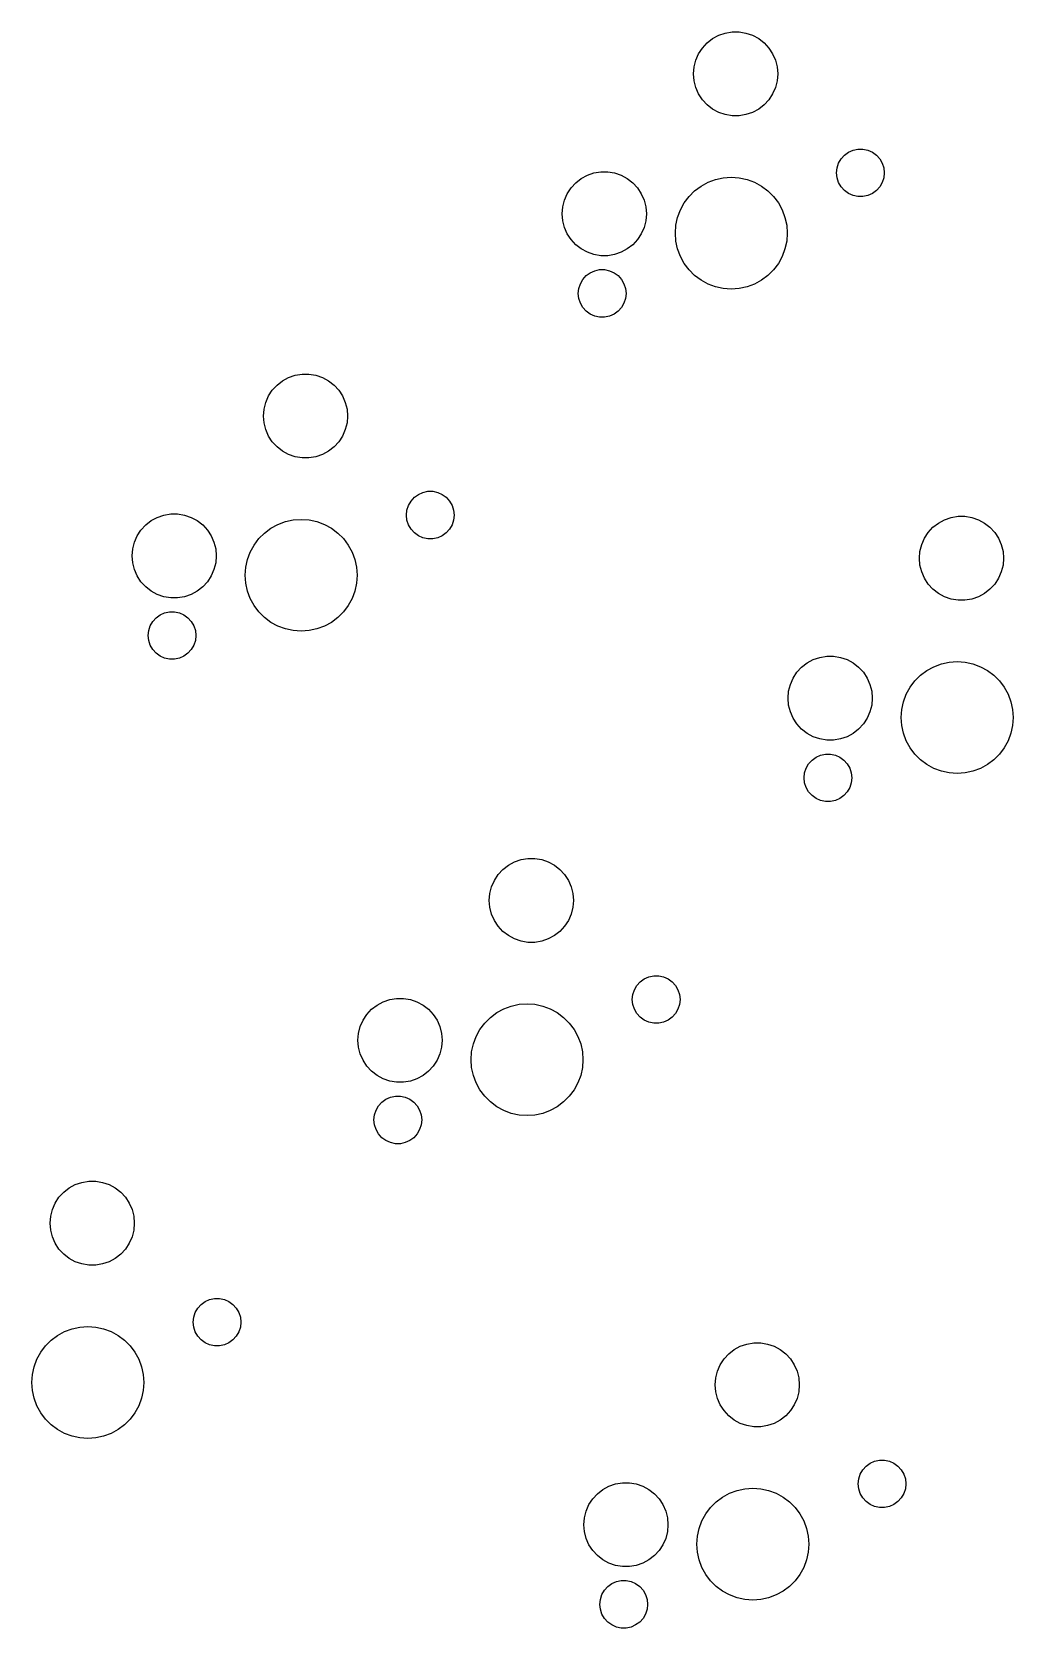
# Model space of a CAD drawing. Extents: x 22 to 262, y -159 to -46.
# Drawn here: x 173.4 to 208.3, y -109.8 to -52.9 of the extents above; entities that cross this region are included whole.
import ezdxf

# ---------------------------------------------------------------- set-up
doc = ezdxf.new("R2010")
doc.units = 0
doc.layers.add('BLACK', color=7, linetype='CONTINUOUS')

msp = doc.modelspace()

# ---------------------------------------------------------------- linework, layer by layer
at = {"layer": 'BLACK', "linetype": 'CONTINUOUS'}
for p, q in [((197.845, -52.9876), (198.079, -52.9072)), ((198.079, -52.9072), (198.323, -52.8664)), ((198.323, -52.8664), (198.571, -52.8664)), ((198.571, -52.8664), (198.815, -52.9072)), ((198.815, -52.9072), (199.05, -52.9876)), ((197.128, -53.6474), (197.263, -53.44)), ((197.263, -53.44), (197.431, -53.2577)), ((197.431, -53.2577), (197.627, -53.1055)), ((197.627, -53.1055), (197.845, -52.9876)), ((199.05, -52.9876), (199.268, -53.1055)), ((199.268, -53.1055), (199.463, -53.2577)), ((199.463, -53.2577), (199.631, -53.44)), ((199.631, -53.44), (199.766, -53.6474)), ((196.968, -54.1144), (197.028, -53.8742)), ((197.028, -53.8742), (197.128, -53.6474)), ((199.766, -53.6474), (199.866, -53.8742)), ((199.866, -53.8742), (199.927, -54.1144)), ((196.947, -54.3613), (196.968, -54.1144)), ((196.968, -54.6082), (196.947, -54.3613)), ((197.028, -54.8483), (196.968, -54.6082)), ((199.927, -54.6082), (199.866, -54.8483)), ((199.927, -54.1144), (199.947, -54.3613)), ((199.947, -54.3613), (199.927, -54.6082)), ((197.128, -55.0752), (197.028, -54.8483)), ((197.263, -55.2826), (197.128, -55.0752)), ((199.766, -55.0752), (199.631, -55.2826)), ((199.866, -54.8483), (199.766, -55.0752)), ((197.431, -55.4649), (197.263, -55.2826)), ((197.627, -55.617), (197.431, -55.4649)), ((197.845, -55.7349), (197.627, -55.617)), ((198.079, -55.8154), (197.845, -55.7349)), ((199.05, -55.7349), (198.815, -55.8154)), ((199.268, -55.617), (199.05, -55.7349)), ((199.463, -55.4649), (199.268, -55.617)), ((199.631, -55.2826), (199.463, -55.4649)), ((198.323, -55.8562), (198.079, -55.8154)), ((198.571, -55.8562), (198.323, -55.8562)), ((198.815, -55.8154), (198.571, -55.8562)), ((202.119, -57.5458), (202.208, -57.3917)), ((202.208, -57.3917), (202.327, -57.2595)), ((202.327, -57.2595), (202.471, -57.155)), ((202.471, -57.155), (202.633, -57.0826)), ((202.633, -57.0826), (202.807, -57.0456)), ((202.807, -57.0456), (202.985, -57.0456)), ((202.985, -57.0456), (203.159, -57.0826)), ((203.159, -57.0826), (203.321, -57.155)), ((203.321, -57.155), (203.465, -57.2595)), ((203.465, -57.2595), (203.584, -57.3917)), ((203.584, -57.3917), (203.673, -57.5458)), ((192.945, -58.0912), (193.163, -57.9733)), ((193.163, -57.9733), (193.397, -57.8928)), ((193.397, -57.8928), (193.642, -57.852)), ((193.642, -57.852), (193.889, -57.852)), ((193.889, -57.852), (194.134, -57.8928)), ((194.134, -57.8928), (194.368, -57.9733)), ((194.368, -57.9733), (194.586, -58.0912)), ((202.045, -57.8919), (202.064, -57.715)), ((202.064, -58.0688), (202.045, -57.8919)), ((202.064, -57.715), (202.119, -57.5458)), ((203.673, -57.5458), (203.728, -57.715)), ((203.728, -57.715), (203.747, -57.8919)), ((203.747, -57.8919), (203.728, -58.0688)), ((192.446, -58.633), (192.582, -58.4256)), ((192.582, -58.4256), (192.75, -58.2433)), ((192.75, -58.2433), (192.945, -58.0912)), ((194.586, -58.0912), (194.781, -58.2433)), ((194.781, -58.2433), (194.949, -58.4256)), ((194.949, -58.4256), (195.085, -58.633)), ((196.785, -58.733), (196.986, -58.5319)), ((196.986, -58.5319), (197.214, -58.3614)), ((197.214, -58.3614), (197.464, -58.2251)), ((197.464, -58.2251), (197.73, -58.1256)), ((197.73, -58.1256), (198.008, -58.0652)), ((198.008, -58.0652), (198.292, -58.0449)), ((198.292, -58.0449), (198.576, -58.0652)), ((198.576, -58.0652), (198.854, -58.1256)), ((198.854, -58.1256), (199.12, -58.2251)), ((199.12, -58.2251), (199.37, -58.3614)), ((199.37, -58.3614), (199.598, -58.5319)), ((199.598, -58.5319), (199.799, -58.733)), ((202.119, -58.238), (202.064, -58.0688)), ((202.208, -58.392), (202.119, -58.238)), ((202.327, -58.5242), (202.208, -58.392)), ((202.471, -58.6288), (202.327, -58.5242)), ((203.465, -58.5242), (203.321, -58.6288)), ((203.584, -58.392), (203.465, -58.5242)), ((203.673, -58.238), (203.584, -58.392)), ((203.728, -58.0688), (203.673, -58.238)), ((192.265, -59.3469), (192.286, -59.1)), ((192.286, -59.1), (192.347, -58.8599)), ((192.347, -58.8599), (192.446, -58.633)), ((195.085, -58.633), (195.184, -58.8599)), ((195.184, -58.8599), (195.245, -59.1)), ((195.245, -59.1), (195.265, -59.3469)), ((196.478, -59.2105), (196.615, -58.9608)), ((196.615, -58.9608), (196.785, -58.733)), ((199.799, -58.733), (199.969, -58.9608)), ((199.969, -58.9608), (200.106, -59.2105)), ((202.633, -58.7011), (202.471, -58.6288)), ((202.807, -58.7381), (202.633, -58.7011)), ((202.985, -58.7381), (202.807, -58.7381)), ((203.159, -58.7011), (202.985, -58.7381)), ((203.321, -58.6288), (203.159, -58.7011)), ((192.286, -59.5938), (192.265, -59.3469)), ((192.347, -59.834), (192.286, -59.5938)), ((195.245, -59.5938), (195.184, -59.834)), ((195.265, -59.3469), (195.245, -59.5938)), ((196.318, -59.755), (196.379, -59.477)), ((196.379, -59.477), (196.478, -59.2105)), ((200.106, -59.2105), (200.205, -59.477)), ((200.205, -59.477), (200.266, -59.755)), ((192.446, -60.0608), (192.347, -59.834)), ((192.582, -60.2682), (192.446, -60.0608)), ((192.75, -60.4505), (192.582, -60.2682)), ((194.949, -60.2682), (194.781, -60.4505)), ((195.085, -60.0608), (194.949, -60.2682)), ((195.184, -59.834), (195.085, -60.0608)), ((196.298, -60.0388), (196.318, -59.755)), ((196.318, -60.3225), (196.298, -60.0388)), ((200.266, -59.755), (200.286, -60.0388)), ((200.286, -60.0388), (200.266, -60.3225)), ((192.945, -60.6027), (192.75, -60.4505)), ((193.163, -60.7206), (192.945, -60.6027)), ((193.397, -60.801), (193.163, -60.7206)), ((193.642, -60.8418), (193.397, -60.801)), ((193.889, -60.8418), (193.642, -60.8418)), ((194.134, -60.801), (193.889, -60.8418)), ((194.368, -60.7206), (194.134, -60.801)), ((194.586, -60.6027), (194.368, -60.7206)), ((194.781, -60.4505), (194.586, -60.6027)), ((196.379, -60.6005), (196.318, -60.3225)), ((196.478, -60.8671), (196.379, -60.6005)), ((196.615, -61.1168), (196.478, -60.8671)), ((200.106, -60.8671), (199.969, -61.1168)), ((200.205, -60.6005), (200.106, -60.8671)), ((200.266, -60.3225), (200.205, -60.6005)), ((193.262, -61.4488), (193.425, -61.3764)), ((193.425, -61.3764), (193.599, -61.3394)), ((193.599, -61.3394), (193.777, -61.3394)), ((193.777, -61.3394), (193.951, -61.3764)), ((193.951, -61.3764), (194.113, -61.4488)), ((196.785, -61.3445), (196.615, -61.1168)), ((196.986, -61.5457), (196.785, -61.3445)), ((199.799, -61.3445), (199.598, -61.5457)), ((199.969, -61.1168), (199.799, -61.3445)), ((192.837, -62.1857), (192.856, -62.0088)), ((192.856, -62.0088), (192.911, -61.8396)), ((192.911, -61.8396), (193, -61.6855)), ((193, -61.6855), (193.119, -61.5533)), ((193.119, -61.5533), (193.262, -61.4488)), ((194.113, -61.4488), (194.257, -61.5533)), ((194.257, -61.5533), (194.376, -61.6855)), ((194.376, -61.6855), (194.465, -61.8396)), ((194.465, -61.8396), (194.52, -62.0088)), ((194.52, -62.0088), (194.539, -62.1857)), ((197.214, -61.7161), (196.986, -61.5457)), ((197.464, -61.8525), (197.214, -61.7161)), ((197.73, -61.9519), (197.464, -61.8525)), ((198.008, -62.0124), (197.73, -61.9519)), ((198.854, -61.9519), (198.576, -62.0124)), ((199.12, -61.8525), (198.854, -61.9519)), ((199.37, -61.7161), (199.12, -61.8525)), ((199.598, -61.5457), (199.37, -61.7161)), ((192.856, -62.3626), (192.837, -62.1857)), ((192.911, -62.5318), (192.856, -62.3626)), ((193, -62.6858), (192.911, -62.5318)), ((194.465, -62.5318), (194.376, -62.6858)), ((194.52, -62.3626), (194.465, -62.5318)), ((194.539, -62.1857), (194.52, -62.3626)), ((198.292, -62.0327), (198.008, -62.0124)), ((198.576, -62.0124), (198.292, -62.0327)), ((193.119, -62.818), (193, -62.6858)), ((193.262, -62.9226), (193.119, -62.818)), ((193.425, -62.9949), (193.262, -62.9226)), ((193.599, -63.0319), (193.425, -62.9949)), ((193.777, -63.0319), (193.599, -63.0319)), ((193.951, -62.9949), (193.777, -63.0319)), ((194.113, -62.9226), (193.951, -62.9949)), ((194.257, -62.818), (194.113, -62.9226)), ((194.376, -62.6858), (194.257, -62.818)), ((182.098, -65.4522), (182.294, -65.3)), ((182.294, -65.3), (182.512, -65.1821)), ((182.512, -65.1821), (182.746, -65.1017)), ((182.746, -65.1017), (182.99, -65.0609)), ((182.99, -65.0609), (183.238, -65.0609)), ((183.238, -65.0609), (183.482, -65.1017)), ((183.482, -65.1017), (183.717, -65.1821)), ((183.717, -65.1821), (183.935, -65.3)), ((183.935, -65.3), (184.13, -65.4522)), ((181.695, -66.0687), (181.795, -65.8419)), ((181.795, -65.8419), (181.93, -65.6345)), ((181.93, -65.6345), (182.098, -65.4522)), ((184.13, -65.4522), (184.298, -65.6345)), ((184.298, -65.6345), (184.433, -65.8419)), ((184.433, -65.8419), (184.533, -66.0687)), ((181.614, -66.5558), (181.635, -66.3089)), ((181.635, -66.8027), (181.614, -66.5558)), ((181.635, -66.3089), (181.695, -66.0687)), ((184.533, -66.0687), (184.594, -66.3089)), ((184.594, -66.3089), (184.614, -66.5558)), ((184.614, -66.5558), (184.594, -66.8027)), ((181.695, -67.0428), (181.635, -66.8027)), ((181.795, -67.2697), (181.695, -67.0428)), ((184.533, -67.0428), (184.433, -67.2697)), ((184.594, -66.8027), (184.533, -67.0428)), ((181.93, -67.4771), (181.795, -67.2697)), ((182.098, -67.6594), (181.93, -67.4771)), ((182.294, -67.8115), (182.098, -67.6594)), ((184.13, -67.6594), (183.935, -67.8115)), ((184.298, -67.4771), (184.13, -67.6594)), ((184.433, -67.2697), (184.298, -67.4771)), ((182.512, -67.9295), (182.294, -67.8115)), ((182.746, -68.0099), (182.512, -67.9295)), ((182.99, -68.0507), (182.746, -68.0099)), ((183.238, -68.0507), (182.99, -68.0507)), ((183.482, -68.0099), (183.238, -68.0507)), ((183.717, -67.9295), (183.482, -68.0099)), ((183.935, -67.8115), (183.717, -67.9295)), ((186.994, -69.454), (187.138, -69.3495)), ((187.138, -69.3495), (187.3, -69.2771)), ((187.3, -69.2771), (187.474, -69.2401)), ((187.474, -69.2401), (187.652, -69.2401)), ((187.652, -69.2401), (187.826, -69.2771)), ((187.826, -69.2771), (187.989, -69.3495)), ((187.989, -69.3495), (188.132, -69.454)), ((186.712, -70.0864), (186.731, -69.9095)), ((186.731, -69.9095), (186.786, -69.7403)), ((186.786, -69.7403), (186.875, -69.5862)), ((186.875, -69.5862), (186.994, -69.454)), ((188.132, -69.454), (188.251, -69.5862)), ((188.251, -69.5862), (188.34, -69.7403)), ((188.34, -69.7403), (188.395, -69.9095)), ((188.395, -69.9095), (188.414, -70.0864)), ((177.249, -70.6201), (177.417, -70.4379)), ((177.417, -70.4379), (177.612, -70.2857)), ((177.612, -70.2857), (177.83, -70.1678)), ((177.83, -70.1678), (178.064, -70.0873)), ((178.064, -70.0873), (178.309, -70.0466)), ((178.309, -70.0466), (178.556, -70.0466)), ((178.556, -70.0466), (178.801, -70.0873)), ((178.801, -70.0873), (179.035, -70.1678)), ((179.035, -70.1678), (179.253, -70.2857)), ((179.253, -70.2857), (179.448, -70.4379)), ((179.448, -70.4379), (179.616, -70.6201)), ((181.881, -70.5559), (182.131, -70.4196)), ((182.131, -70.4196), (182.397, -70.3202)), ((182.397, -70.3202), (182.675, -70.2597)), ((182.675, -70.2597), (182.959, -70.2394)), ((182.959, -70.2394), (183.243, -70.2597)), ((183.243, -70.2597), (183.521, -70.3202)), ((183.521, -70.3202), (183.787, -70.4196)), ((183.787, -70.4196), (184.037, -70.5559)), ((186.731, -70.2633), (186.712, -70.0864)), ((186.786, -70.4325), (186.731, -70.2633)), ((186.875, -70.5865), (186.786, -70.4325)), ((188.34, -70.4325), (188.251, -70.5865)), ((188.395, -70.2633), (188.34, -70.4325)), ((188.414, -70.0864), (188.395, -70.2633)), ((205.314, -70.7051), (205.482, -70.5229)), ((205.482, -70.5229), (205.678, -70.3707)), ((205.678, -70.3707), (205.895, -70.2528)), ((205.895, -70.2528), (206.13, -70.1723)), ((206.13, -70.1723), (206.374, -70.1316)), ((206.374, -70.1316), (206.622, -70.1316)), ((206.622, -70.1316), (206.866, -70.1723)), ((206.866, -70.1723), (207.101, -70.2528)), ((207.101, -70.2528), (207.318, -70.3707)), ((207.318, -70.3707), (207.514, -70.5229)), ((207.514, -70.5229), (207.682, -70.7051)), ((176.953, -71.2946), (177.014, -71.0544)), ((177.014, -71.0544), (177.113, -70.8275)), ((177.113, -70.8275), (177.249, -70.6201)), ((179.616, -70.6201), (179.752, -70.8275)), ((179.752, -70.8275), (179.851, -71.0544)), ((179.851, -71.0544), (179.912, -71.2946)), ((181.282, -71.1553), (181.452, -70.9276)), ((181.452, -70.9276), (181.653, -70.7264)), ((181.653, -70.7264), (181.881, -70.5559)), ((184.037, -70.5559), (184.265, -70.7264)), ((184.265, -70.7264), (184.466, -70.9276)), ((184.466, -70.9276), (184.636, -71.1553)), ((186.994, -70.7187), (186.875, -70.5865)), ((187.138, -70.8233), (186.994, -70.7187)), ((187.3, -70.8956), (187.138, -70.8233)), ((187.474, -70.9326), (187.3, -70.8956)), ((187.652, -70.9326), (187.474, -70.9326)), ((187.826, -70.8956), (187.652, -70.9326)), ((187.989, -70.8233), (187.826, -70.8956)), ((188.132, -70.7187), (187.989, -70.8233)), ((188.251, -70.5865), (188.132, -70.7187)), ((205.079, -71.1394), (205.179, -70.9125)), ((205.179, -70.9125), (205.314, -70.7051)), ((207.682, -70.7051), (207.817, -70.9125)), ((207.817, -70.9125), (207.917, -71.1394)), ((176.933, -71.5414), (176.953, -71.2946)), ((176.953, -71.7883), (176.933, -71.5414)), ((179.912, -71.2946), (179.933, -71.5414)), ((179.933, -71.5414), (179.912, -71.7883)), ((180.985, -71.9495), (181.046, -71.6715)), ((181.046, -71.6715), (181.145, -71.405)), ((181.145, -71.405), (181.282, -71.1553)), ((184.636, -71.1553), (184.773, -71.405)), ((184.773, -71.405), (184.872, -71.6715)), ((184.872, -71.6715), (184.933, -71.9495)), ((204.998, -71.6264), (205.018, -71.3795)), ((205.018, -71.8733), (204.998, -71.6264)), ((205.018, -71.3795), (205.079, -71.1394)), ((207.917, -71.1394), (207.978, -71.3795)), ((207.978, -71.3795), (207.998, -71.6264)), ((207.998, -71.6264), (207.978, -71.8733)), ((177.014, -72.0285), (176.953, -71.7883)), ((177.113, -72.2554), (177.014, -72.0285)), ((179.851, -72.0285), (179.752, -72.2554)), ((179.912, -71.7883), (179.851, -72.0285)), ((180.965, -72.2333), (180.985, -71.9495)), ((180.985, -72.5171), (180.965, -72.2333)), ((184.933, -71.9495), (184.953, -72.2333)), ((184.953, -72.2333), (184.933, -72.5171)), ((205.079, -72.1135), (205.018, -71.8733)), ((205.179, -72.3404), (205.079, -72.1135)), ((207.917, -72.1135), (207.817, -72.3404)), ((207.978, -71.8733), (207.917, -72.1135)), ((177.249, -72.4628), (177.113, -72.2554)), ((177.417, -72.645), (177.249, -72.4628)), ((177.612, -72.7972), (177.417, -72.645)), ((177.83, -72.9151), (177.612, -72.7972)), ((179.253, -72.7972), (179.035, -72.9151)), ((179.448, -72.645), (179.253, -72.7972)), ((179.616, -72.4628), (179.448, -72.645)), ((179.752, -72.2554), (179.616, -72.4628)), ((181.046, -72.795), (180.985, -72.5171)), ((181.145, -73.0616), (181.046, -72.795)), ((184.872, -72.795), (184.773, -73.0616)), ((184.933, -72.5171), (184.872, -72.795)), ((205.314, -72.5478), (205.179, -72.3404)), ((205.482, -72.73), (205.314, -72.5478)), ((205.678, -72.8822), (205.482, -72.73)), ((207.514, -72.73), (207.318, -72.8822)), ((207.682, -72.5478), (207.514, -72.73)), ((207.817, -72.3404), (207.682, -72.5478)), ((178.064, -72.9955), (177.83, -72.9151)), ((178.309, -73.0363), (178.064, -72.9955)), ((178.556, -73.0363), (178.309, -73.0363)), ((178.801, -72.9955), (178.556, -73.0363)), ((179.035, -72.9151), (178.801, -72.9955)), ((181.282, -73.3113), (181.145, -73.0616)), ((181.452, -73.539), (181.282, -73.3113)), ((184.636, -73.3113), (184.466, -73.539)), ((184.773, -73.0616), (184.636, -73.3113)), ((205.895, -73.0001), (205.678, -72.8822)), ((206.13, -73.0805), (205.895, -73.0001)), ((206.374, -73.1213), (206.13, -73.0805)), ((206.622, -73.1213), (206.374, -73.1213)), ((206.866, -73.0805), (206.622, -73.1213)), ((207.101, -73.0001), (206.866, -73.0805)), ((207.318, -72.8822), (207.101, -73.0001)), ((177.578, -74.0341), (177.667, -73.88)), ((177.667, -73.88), (177.786, -73.7478)), ((177.786, -73.7478), (177.93, -73.6433)), ((177.93, -73.6433), (178.092, -73.5709)), ((178.092, -73.5709), (178.266, -73.534)), ((178.266, -73.534), (178.444, -73.534)), ((178.444, -73.534), (178.618, -73.5709)), ((178.618, -73.5709), (178.78, -73.6433)), ((178.78, -73.6433), (178.924, -73.7478)), ((178.924, -73.7478), (179.043, -73.88)), ((179.043, -73.88), (179.132, -74.0341)), ((181.653, -73.7402), (181.452, -73.539)), ((181.881, -73.9107), (181.653, -73.7402)), ((182.131, -74.047), (181.881, -73.9107)), ((184.037, -73.9107), (183.787, -74.047)), ((184.265, -73.7402), (184.037, -73.9107)), ((184.466, -73.539), (184.265, -73.7402)), ((177.504, -74.3802), (177.523, -74.2033)), ((177.523, -74.5571), (177.504, -74.3802)), ((177.523, -74.2033), (177.578, -74.0341)), ((179.132, -74.0341), (179.187, -74.2033)), ((179.187, -74.2033), (179.206, -74.3802)), ((179.206, -74.3802), (179.187, -74.5571)), ((182.397, -74.1464), (182.131, -74.047)), ((182.675, -74.2069), (182.397, -74.1464)), ((182.959, -74.2272), (182.675, -74.2069)), ((183.243, -74.2069), (182.959, -74.2272)), ((183.521, -74.1464), (183.243, -74.2069)), ((183.787, -74.047), (183.521, -74.1464)), ((177.578, -74.7263), (177.523, -74.5571)), ((177.667, -74.8803), (177.578, -74.7263)), ((177.786, -75.0125), (177.667, -74.8803)), ((177.93, -75.1171), (177.786, -75.0125)), ((178.924, -75.0125), (178.78, -75.1171)), ((179.043, -74.8803), (178.924, -75.0125)), ((179.132, -74.7263), (179.043, -74.8803)), ((179.187, -74.5571), (179.132, -74.7263)), ((178.092, -75.1894), (177.93, -75.1171)), ((178.266, -75.2264), (178.092, -75.1894)), ((178.444, -75.2264), (178.266, -75.2264)), ((178.618, -75.1894), (178.444, -75.2264)), ((178.78, -75.1171), (178.618, -75.1894)), ((200.633, -75.6908), (200.8, -75.5085)), ((200.8, -75.5085), (200.996, -75.3563)), ((200.996, -75.3563), (201.214, -75.2384)), ((201.214, -75.2384), (201.448, -75.158)), ((201.448, -75.158), (201.692, -75.1172)), ((201.692, -75.1172), (201.94, -75.1172)), ((201.94, -75.1172), (202.185, -75.158)), ((202.185, -75.158), (202.419, -75.2384)), ((202.419, -75.2384), (202.637, -75.3563)), ((202.637, -75.3563), (202.832, -75.5085)), ((202.832, -75.5085), (203, -75.6908)), ((205.037, -75.797), (205.265, -75.6266)), ((205.265, -75.6266), (205.515, -75.4902)), ((205.515, -75.4902), (205.781, -75.3908)), ((205.781, -75.3908), (206.059, -75.3303)), ((206.059, -75.3303), (206.343, -75.31)), ((206.343, -75.31), (206.627, -75.3303)), ((206.627, -75.3303), (206.905, -75.3908)), ((206.905, -75.3908), (207.171, -75.4902)), ((207.171, -75.4902), (207.421, -75.6266)), ((207.421, -75.6266), (207.649, -75.797)), ((200.337, -76.3652), (200.398, -76.125)), ((200.398, -76.125), (200.497, -75.8982)), ((200.497, -75.8982), (200.633, -75.6908)), ((203, -75.6908), (203.136, -75.8982)), ((203.136, -75.8982), (203.235, -76.125)), ((203.235, -76.125), (203.296, -76.3652)), ((204.529, -76.4756), (204.665, -76.226)), ((204.665, -76.226), (204.836, -75.9982)), ((204.836, -75.9982), (205.037, -75.797)), ((207.649, -75.797), (207.85, -75.9982)), ((207.85, -75.9982), (208.02, -76.226)), ((208.02, -76.226), (208.157, -76.4756)), ((200.316, -76.6121), (200.337, -76.3652)), ((200.337, -76.859), (200.316, -76.6121)), ((203.296, -76.3652), (203.316, -76.6121)), ((203.316, -76.6121), (203.296, -76.859)), ((204.369, -77.0202), (204.43, -76.7422)), ((204.43, -76.7422), (204.529, -76.4756)), ((208.157, -76.4756), (208.256, -76.7422)), ((208.256, -76.7422), (208.316, -77.0202)), ((200.398, -77.0991), (200.337, -76.859)), ((200.497, -77.326), (200.398, -77.0991)), ((200.633, -77.5334), (200.497, -77.326)), ((203.136, -77.326), (203, -77.5334)), ((203.235, -77.0991), (203.136, -77.326)), ((203.296, -76.859), (203.235, -77.0991)), ((204.349, -77.3039), (204.369, -77.0202)), ((204.369, -77.5877), (204.349, -77.3039)), ((208.316, -77.0202), (208.337, -77.3039)), ((208.337, -77.3039), (208.316, -77.5877)), ((200.8, -77.7157), (200.633, -77.5334)), ((200.996, -77.8678), (200.8, -77.7157)), ((201.214, -77.9857), (200.996, -77.8678)), ((202.637, -77.8678), (202.419, -77.9857)), ((202.832, -77.7157), (202.637, -77.8678)), ((203, -77.5334), (202.832, -77.7157)), ((204.43, -77.8657), (204.369, -77.5877)), ((204.529, -78.1322), (204.43, -77.8657)), ((208.256, -77.8657), (208.157, -78.1322)), ((208.316, -77.5877), (208.256, -77.8657)), ((201.448, -78.0662), (201.214, -77.9857)), ((201.692, -78.107), (201.448, -78.0662)), ((201.94, -78.107), (201.692, -78.107)), ((202.185, -78.0662), (201.94, -78.107)), ((202.419, -77.9857), (202.185, -78.0662)), ((204.665, -78.3819), (204.529, -78.1322)), ((204.836, -78.6097), (204.665, -78.3819)), ((208.02, -78.3819), (207.85, -78.6097)), ((208.157, -78.1322), (208.02, -78.3819)), ((200.961, -79.1047), (201.05, -78.9507)), ((201.05, -78.9507), (201.169, -78.8185)), ((201.169, -78.8185), (201.313, -78.7139)), ((201.313, -78.7139), (201.476, -78.6416)), ((201.476, -78.6416), (201.65, -78.6046)), ((201.65, -78.6046), (201.828, -78.6046)), ((201.828, -78.6046), (202.002, -78.6416)), ((202.002, -78.6416), (202.164, -78.7139)), ((202.164, -78.7139), (202.308, -78.8185)), ((202.308, -78.8185), (202.427, -78.9507)), ((202.427, -78.9507), (202.516, -79.1047)), ((205.037, -78.8108), (204.836, -78.6097)), ((205.265, -78.9813), (205.037, -78.8108)), ((205.515, -79.1177), (205.265, -78.9813)), ((207.421, -78.9813), (207.171, -79.1177)), ((207.649, -78.8108), (207.421, -78.9813)), ((207.85, -78.6097), (207.649, -78.8108)), ((200.888, -79.4508), (200.906, -79.2739)), ((200.906, -79.6277), (200.888, -79.4508)), ((200.906, -79.2739), (200.961, -79.1047)), ((200.961, -79.7969), (200.906, -79.6277)), ((202.516, -79.1047), (202.571, -79.2739)), ((202.571, -79.6277), (202.516, -79.7969)), ((202.571, -79.2739), (202.59, -79.4508)), ((202.59, -79.4508), (202.571, -79.6277)), ((205.781, -79.2171), (205.515, -79.1177)), ((206.059, -79.2775), (205.781, -79.2171)), ((206.343, -79.2978), (206.059, -79.2775)), ((206.627, -79.2775), (206.343, -79.2978)), ((206.905, -79.2171), (206.627, -79.2775)), ((207.171, -79.1177), (206.905, -79.2171)), ((201.05, -79.951), (200.961, -79.7969)), ((201.169, -80.0832), (201.05, -79.951)), ((201.313, -80.1877), (201.169, -80.0832)), ((201.476, -80.2601), (201.313, -80.1877)), ((202.164, -80.1877), (202.002, -80.2601)), ((202.308, -80.0832), (202.164, -80.1877)), ((202.427, -79.951), (202.308, -80.0832)), ((202.516, -79.7969), (202.427, -79.951)), ((201.65, -80.2971), (201.476, -80.2601)), ((201.828, -80.2971), (201.65, -80.2971)), ((202.002, -80.2601), (201.828, -80.2971)), ((190.345, -82.5652), (190.562, -82.4473)), ((190.562, -82.4473), (190.797, -82.3669)), ((190.797, -82.3669), (191.041, -82.3261)), ((191.041, -82.3261), (191.289, -82.3261)), ((191.289, -82.3261), (191.533, -82.3669)), ((191.533, -82.3669), (191.768, -82.4473)), ((191.768, -82.4473), (191.985, -82.5652)), ((189.846, -83.107), (189.981, -82.8996)), ((189.981, -82.8996), (190.149, -82.7174)), ((190.149, -82.7174), (190.345, -82.5652)), ((191.985, -82.5652), (192.181, -82.7174)), ((192.181, -82.7174), (192.349, -82.8996)), ((192.349, -82.8996), (192.484, -83.107)), ((189.665, -83.821), (189.685, -83.5741)), ((189.685, -83.5741), (189.746, -83.3339)), ((189.746, -83.3339), (189.846, -83.107)), ((192.484, -83.107), (192.584, -83.3339)), ((192.584, -83.3339), (192.645, -83.5741)), ((192.645, -83.5741), (192.665, -83.821)), ((189.685, -84.0679), (189.665, -83.821)), ((189.746, -84.308), (189.685, -84.0679)), ((192.645, -84.0679), (192.584, -84.308)), ((192.665, -83.821), (192.645, -84.0679)), ((189.846, -84.5349), (189.746, -84.308)), ((189.981, -84.7423), (189.846, -84.5349)), ((190.149, -84.9245), (189.981, -84.7423)), ((192.349, -84.7423), (192.181, -84.9245)), ((192.484, -84.5349), (192.349, -84.7423)), ((192.584, -84.308), (192.484, -84.5349)), ((190.345, -85.0767), (190.149, -84.9245)), ((190.562, -85.1946), (190.345, -85.0767)), ((190.797, -85.2751), (190.562, -85.1946)), ((191.041, -85.3158), (190.797, -85.2751)), ((191.289, -85.3158), (191.041, -85.3158)), ((191.533, -85.2751), (191.289, -85.3158)), ((191.768, -85.1946), (191.533, -85.2751)), ((191.985, -85.0767), (191.768, -85.1946)), ((192.181, -84.9245), (191.985, -85.0767)), ((194.782, -87.1746), (194.837, -87.0055)), ((194.837, -87.0055), (194.926, -86.8514)), ((194.926, -86.8514), (195.045, -86.7192)), ((195.045, -86.7192), (195.188, -86.6147)), ((195.188, -86.6147), (195.351, -86.5423)), ((195.351, -86.5423), (195.525, -86.5053)), ((195.525, -86.5053), (195.703, -86.5053)), ((195.703, -86.5053), (195.877, -86.5423)), ((195.877, -86.5423), (196.039, -86.6147)), ((196.039, -86.6147), (196.183, -86.7192)), ((196.183, -86.7192), (196.302, -86.8514)), ((196.302, -86.8514), (196.391, -87.0055)), ((196.391, -87.0055), (196.446, -87.1746)), ((185.467, -87.703), (185.663, -87.5509)), ((185.663, -87.5509), (185.881, -87.4329)), ((185.881, -87.4329), (186.115, -87.3525)), ((186.115, -87.3525), (186.36, -87.3117)), ((186.36, -87.3117), (186.607, -87.3117)), ((186.607, -87.3117), (186.852, -87.3525)), ((186.852, -87.3525), (187.086, -87.4329)), ((187.086, -87.4329), (187.304, -87.5509)), ((187.304, -87.5509), (187.499, -87.703)), ((190.182, -87.6847), (190.448, -87.5853)), ((190.448, -87.5853), (190.726, -87.5248)), ((190.726, -87.5248), (191.01, -87.5046)), ((191.01, -87.5046), (191.294, -87.5248)), ((191.294, -87.5248), (191.572, -87.5853)), ((191.572, -87.5853), (191.838, -87.6847)), ((194.763, -87.3516), (194.782, -87.1746)), ((194.782, -87.5285), (194.763, -87.3516)), ((194.837, -87.6976), (194.782, -87.5285)), ((196.446, -87.5285), (196.391, -87.6976)), ((196.446, -87.1746), (196.465, -87.3516)), ((196.465, -87.3516), (196.446, -87.5285)), ((185.065, -88.3196), (185.164, -88.0927)), ((185.164, -88.0927), (185.3, -87.8853)), ((185.3, -87.8853), (185.467, -87.703)), ((187.499, -87.703), (187.667, -87.8853)), ((187.667, -87.8853), (187.803, -88.0927)), ((187.803, -88.0927), (187.902, -88.3196)), ((189.503, -88.1927), (189.704, -87.9916)), ((189.704, -87.9916), (189.932, -87.8211)), ((189.932, -87.8211), (190.182, -87.6847)), ((191.838, -87.6847), (192.088, -87.8211)), ((192.088, -87.8211), (192.316, -87.9916)), ((192.316, -87.9916), (192.517, -88.1927)), ((194.926, -87.8517), (194.837, -87.6976)), ((195.045, -87.9839), (194.926, -87.8517)), ((195.188, -88.0885), (195.045, -87.9839)), ((195.351, -88.1608), (195.188, -88.0885)), ((195.525, -88.1978), (195.351, -88.1608)), ((195.877, -88.1608), (195.703, -88.1978)), ((196.039, -88.0885), (195.877, -88.1608)), ((196.183, -87.9839), (196.039, -88.0885)), ((196.302, -87.8517), (196.183, -87.9839)), ((196.391, -87.6976), (196.302, -87.8517)), ((184.983, -88.8066), (185.004, -88.5597)), ((185.004, -88.5597), (185.065, -88.3196)), ((187.902, -88.3196), (187.963, -88.5597)), ((187.963, -88.5597), (187.983, -88.8066)), ((189.097, -88.9367), (189.196, -88.6702)), ((189.196, -88.6702), (189.333, -88.4205)), ((189.333, -88.4205), (189.503, -88.1927)), ((192.517, -88.1927), (192.687, -88.4205)), ((192.687, -88.4205), (192.824, -88.6702)), ((192.824, -88.6702), (192.923, -88.9367)), ((195.703, -88.1978), (195.525, -88.1978)), ((185.004, -89.0535), (184.983, -88.8066)), ((185.065, -89.2937), (185.004, -89.0535)), ((185.164, -89.5205), (185.065, -89.2937)), ((187.902, -89.2937), (187.803, -89.5205)), ((187.963, -89.0535), (187.902, -89.2937)), ((187.983, -88.8066), (187.963, -89.0535)), ((189.016, -89.4985), (189.036, -89.2147)), ((189.036, -89.2147), (189.097, -88.9367)), ((192.923, -88.9367), (192.984, -89.2147)), ((192.984, -89.2147), (193.004, -89.4985)), ((185.3, -89.7279), (185.164, -89.5205)), ((185.467, -89.9102), (185.3, -89.7279)), ((187.667, -89.7279), (187.499, -89.9102)), ((187.803, -89.5205), (187.667, -89.7279)), ((189.036, -89.7822), (189.016, -89.4985)), ((189.097, -90.0602), (189.036, -89.7822)), ((192.984, -89.7822), (192.923, -90.0602)), ((193.004, -89.4985), (192.984, -89.7822)), ((185.663, -90.0624), (185.467, -89.9102)), ((185.881, -90.1803), (185.663, -90.0624)), ((186.115, -90.2607), (185.881, -90.1803)), ((186.36, -90.3015), (186.115, -90.2607)), ((186.607, -90.3015), (186.36, -90.3015)), ((186.852, -90.2607), (186.607, -90.3015)), ((187.086, -90.1803), (186.852, -90.2607)), ((187.304, -90.0624), (187.086, -90.1803)), ((187.499, -89.9102), (187.304, -90.0624)), ((189.196, -90.3267), (189.097, -90.0602)), ((189.333, -90.5764), (189.196, -90.3267)), ((192.824, -90.3267), (192.687, -90.5764)), ((192.923, -90.0602), (192.824, -90.3267)), ((185.717, -91.1452), (185.836, -91.013)), ((185.836, -91.013), (185.98, -90.9085)), ((185.98, -90.9085), (186.143, -90.8361)), ((186.143, -90.8361), (186.317, -90.7991)), ((186.317, -90.7991), (186.495, -90.7991)), ((186.495, -90.7991), (186.669, -90.8361)), ((186.669, -90.8361), (186.831, -90.9085)), ((186.831, -90.9085), (186.975, -91.013)), ((186.975, -91.013), (187.094, -91.1452)), ((189.503, -90.8042), (189.333, -90.5764)), ((189.704, -91.0053), (189.503, -90.8042)), ((189.932, -91.1758), (189.704, -91.0053)), ((192.316, -91.0053), (192.088, -91.1758)), ((192.517, -90.8042), (192.316, -91.0053)), ((192.687, -90.5764), (192.517, -90.8042)), ((185.555, -91.6454), (185.574, -91.4684)), ((185.574, -91.4684), (185.629, -91.2993)), ((185.629, -91.2993), (185.717, -91.1452)), ((187.094, -91.1452), (187.183, -91.2993)), ((187.183, -91.2993), (187.238, -91.4684)), ((187.238, -91.4684), (187.257, -91.6454)), ((190.182, -91.3122), (189.932, -91.1758)), ((190.448, -91.4116), (190.182, -91.3122)), ((190.726, -91.4721), (190.448, -91.4116)), ((191.01, -91.4924), (190.726, -91.4721)), ((191.294, -91.4721), (191.01, -91.4924)), ((191.572, -91.4116), (191.294, -91.4721)), ((191.838, -91.3122), (191.572, -91.4116)), ((192.088, -91.1758), (191.838, -91.3122)), ((185.574, -91.8223), (185.555, -91.6454)), ((185.629, -91.9914), (185.574, -91.8223)), ((185.717, -92.1455), (185.629, -91.9914)), ((185.836, -92.2777), (185.717, -92.1455)), ((187.094, -92.1455), (186.975, -92.2777)), ((187.183, -91.9914), (187.094, -92.1455)), ((187.238, -91.8223), (187.183, -91.9914)), ((187.257, -91.6454), (187.238, -91.8223)), ((185.98, -92.3823), (185.836, -92.2777)), ((186.143, -92.4546), (185.98, -92.3823)), ((186.317, -92.4916), (186.143, -92.4546)), ((186.495, -92.4916), (186.317, -92.4916)), ((186.669, -92.4546), (186.495, -92.4916)), ((186.831, -92.3823), (186.669, -92.4546)), ((186.975, -92.2777), (186.831, -92.3823)), ((175.142, -93.8708), (175.386, -93.83)), ((175.386, -93.83), (175.634, -93.83)), ((175.634, -93.83), (175.878, -93.8708)), ((174.191, -94.6109), (174.326, -94.4036)), ((174.326, -94.4036), (174.494, -94.2213)), ((174.494, -94.2213), (174.69, -94.0691)), ((174.69, -94.0691), (174.907, -93.9512)), ((174.907, -93.9512), (175.142, -93.8708)), ((175.878, -93.8708), (176.113, -93.9512)), ((176.113, -93.9512), (176.33, -94.0691)), ((176.33, -94.0691), (176.526, -94.2213)), ((176.526, -94.2213), (176.694, -94.4036)), ((176.694, -94.4036), (176.829, -94.6109)), ((174.03, -95.078), (174.091, -94.8378)), ((174.091, -94.8378), (174.191, -94.6109)), ((176.829, -94.6109), (176.929, -94.8378)), ((176.929, -94.8378), (176.99, -95.078)), ((174.01, -95.3249), (174.03, -95.078)), ((174.03, -95.5718), (174.01, -95.3249)), ((174.091, -95.8119), (174.03, -95.5718)), ((176.99, -95.5718), (176.929, -95.8119)), ((176.99, -95.078), (177.01, -95.3249)), ((177.01, -95.3249), (176.99, -95.5718)), ((174.191, -96.0388), (174.091, -95.8119)), ((174.326, -96.2462), (174.191, -96.0388)), ((176.829, -96.0388), (176.694, -96.2462)), ((176.929, -95.8119), (176.829, -96.0388)), ((174.494, -96.4285), (174.326, -96.2462)), ((174.69, -96.5806), (174.494, -96.4285)), ((174.907, -96.6985), (174.69, -96.5806)), ((175.142, -96.779), (174.907, -96.6985)), ((176.113, -96.6985), (175.878, -96.779)), ((176.33, -96.5806), (176.113, -96.6985)), ((176.526, -96.4285), (176.33, -96.5806)), ((176.694, -96.2462), (176.526, -96.4285)), ((175.386, -96.8197), (175.142, -96.779)), ((175.634, -96.8197), (175.386, -96.8197)), ((175.878, -96.779), (175.634, -96.8197)), ((179.182, -98.5094), (179.271, -98.3553)), ((179.271, -98.3553), (179.39, -98.2231)), ((179.39, -98.2231), (179.534, -98.1186)), ((179.534, -98.1186), (179.696, -98.0462)), ((179.696, -98.0462), (179.87, -98.0092)), ((179.87, -98.0092), (180.048, -98.0092)), ((180.048, -98.0092), (180.222, -98.0462)), ((180.222, -98.0462), (180.384, -98.1186)), ((180.384, -98.1186), (180.528, -98.2231)), ((180.528, -98.2231), (180.647, -98.3553)), ((180.647, -98.3553), (180.736, -98.5094)), ((179.108, -98.8555), (179.127, -98.6786)), ((179.127, -99.0324), (179.108, -98.8555)), ((179.127, -98.6786), (179.182, -98.5094)), ((180.736, -98.5094), (180.791, -98.6786)), ((180.791, -98.6786), (180.81, -98.8555)), ((180.81, -98.8555), (180.791, -99.0324)), ((173.848, -99.6966), (174.049, -99.4955)), ((174.049, -99.4955), (174.277, -99.325)), ((174.277, -99.325), (174.527, -99.1886)), ((174.527, -99.1886), (174.793, -99.0892)), ((174.793, -99.0892), (175.071, -99.0288)), ((175.071, -99.0288), (175.355, -99.0085)), ((175.355, -99.0085), (175.639, -99.0288)), ((175.639, -99.0288), (175.917, -99.0892)), ((175.917, -99.0892), (176.183, -99.1886)), ((176.183, -99.1886), (176.433, -99.325)), ((176.433, -99.325), (176.661, -99.4955)), ((176.661, -99.4955), (176.862, -99.6966)), ((179.182, -99.2016), (179.127, -99.0324)), ((179.271, -99.3556), (179.182, -99.2016)), ((179.39, -99.4878), (179.271, -99.3556)), ((179.534, -99.5924), (179.39, -99.4878)), ((180.528, -99.4878), (180.384, -99.5924)), ((180.647, -99.3556), (180.528, -99.4878)), ((180.736, -99.2016), (180.647, -99.3556)), ((180.791, -99.0324), (180.736, -99.2016)), ((173.541, -100.174), (173.678, -99.9244)), ((173.678, -99.9244), (173.848, -99.6966)), ((176.862, -99.6966), (177.032, -99.9244)), ((177.032, -99.9244), (177.169, -100.174)), ((179.696, -99.6647), (179.534, -99.5924)), ((179.87, -99.7017), (179.696, -99.6647)), ((180.048, -99.7017), (179.87, -99.7017)), ((180.222, -99.6647), (180.048, -99.7017)), ((180.384, -99.5924), (180.222, -99.6647)), ((198.032, -100.165), (198.2, -99.9825)), ((198.2, -99.9825), (198.395, -99.8304)), ((198.395, -99.8304), (198.613, -99.7125)), ((198.613, -99.7125), (198.848, -99.632)), ((198.848, -99.632), (199.092, -99.5912)), ((199.092, -99.5912), (199.34, -99.5912)), ((199.34, -99.5912), (199.584, -99.632)), ((199.584, -99.632), (199.818, -99.7125)), ((199.818, -99.7125), (200.036, -99.8304)), ((200.036, -99.8304), (200.232, -99.9825)), ((200.232, -99.9825), (200.4, -100.165)), ((173.381, -100.719), (173.442, -100.441)), ((173.442, -100.441), (173.541, -100.174)), ((177.169, -100.174), (177.268, -100.441)), ((177.268, -100.441), (177.329, -100.719)), ((197.736, -100.839), (197.797, -100.599)), ((197.797, -100.599), (197.897, -100.372)), ((197.897, -100.372), (198.032, -100.165)), ((200.4, -100.165), (200.535, -100.372)), ((200.535, -100.372), (200.635, -100.599)), ((200.635, -100.599), (200.695, -100.839)), ((173.361, -101.002), (173.381, -100.719)), ((173.381, -101.286), (173.361, -101.002)), ((177.329, -100.719), (177.349, -101.002)), ((177.349, -101.002), (177.329, -101.286)), ((197.716, -101.086), (197.736, -100.839)), ((197.736, -101.333), (197.716, -101.086)), ((200.695, -100.839), (200.716, -101.086)), ((200.716, -101.086), (200.695, -101.333)), ((173.442, -101.564), (173.381, -101.286)), ((173.541, -101.831), (173.442, -101.564)), ((173.678, -102.08), (173.541, -101.831)), ((177.169, -101.831), (177.032, -102.08)), ((177.268, -101.564), (177.169, -101.831)), ((177.329, -101.286), (177.268, -101.564)), ((197.797, -101.573), (197.736, -101.333)), ((197.897, -101.8), (197.797, -101.573)), ((198.032, -102.007), (197.897, -101.8)), ((200.535, -101.8), (200.4, -102.007)), ((200.635, -101.573), (200.535, -101.8)), ((200.695, -101.333), (200.635, -101.573)), ((173.848, -102.308), (173.678, -102.08)), ((174.049, -102.509), (173.848, -102.308)), ((176.862, -102.308), (176.661, -102.509)), ((177.032, -102.08), (176.862, -102.308)), ((198.2, -102.19), (198.032, -102.007)), ((198.395, -102.342), (198.2, -102.19)), ((198.613, -102.46), (198.395, -102.342)), ((200.036, -102.342), (199.818, -102.46)), ((200.232, -102.19), (200.036, -102.342)), ((200.4, -102.007), (200.232, -102.19)), ((174.277, -102.68), (174.049, -102.509)), ((174.527, -102.816), (174.277, -102.68)), ((174.793, -102.915), (174.527, -102.816)), ((175.071, -102.976), (174.793, -102.915)), ((175.917, -102.915), (175.639, -102.976)), ((176.183, -102.816), (175.917, -102.915)), ((176.433, -102.68), (176.183, -102.816)), ((176.661, -102.509), (176.433, -102.68)), ((198.848, -102.54), (198.613, -102.46)), ((199.092, -102.581), (198.848, -102.54)), ((199.34, -102.581), (199.092, -102.581)), ((199.584, -102.54), (199.34, -102.581)), ((199.818, -102.46), (199.584, -102.54)), ((175.355, -102.996), (175.071, -102.976)), ((175.639, -102.976), (175.355, -102.996)), ((202.976, -104.117), (203.095, -103.984)), ((203.095, -103.984), (203.239, -103.88)), ((203.239, -103.88), (203.402, -103.807)), ((203.402, -103.807), (203.576, -103.77)), ((203.576, -103.77), (203.754, -103.77)), ((203.754, -103.77), (203.928, -103.807)), ((203.928, -103.807), (204.09, -103.88)), ((204.09, -103.88), (204.234, -103.984)), ((204.234, -103.984), (204.353, -104.117)), ((193.932, -104.698), (194.166, -104.618)), ((194.166, -104.618), (194.41, -104.577)), ((194.41, -104.577), (194.658, -104.577)), ((194.658, -104.577), (194.903, -104.618)), ((194.903, -104.618), (195.137, -104.698)), ((202.814, -104.617), (202.833, -104.44)), ((202.833, -104.794), (202.814, -104.617)), ((202.833, -104.44), (202.887, -104.271)), ((202.887, -104.271), (202.976, -104.117)), ((204.353, -104.117), (204.442, -104.271)), ((204.442, -104.271), (204.497, -104.44)), ((204.497, -104.44), (204.516, -104.617)), ((204.516, -104.617), (204.497, -104.794)), ((193.215, -105.358), (193.351, -105.15)), ((193.351, -105.15), (193.518, -104.968)), ((193.518, -104.968), (193.714, -104.816)), ((193.714, -104.816), (193.932, -104.698)), ((195.137, -104.698), (195.355, -104.816)), ((195.355, -104.816), (195.55, -104.968)), ((195.55, -104.968), (195.718, -105.15)), ((195.718, -105.15), (195.854, -105.358)), ((197.755, -105.257), (197.983, -105.086)), ((197.983, -105.086), (198.232, -104.95)), ((198.232, -104.95), (198.499, -104.85)), ((198.499, -104.85), (198.777, -104.79)), ((198.777, -104.79), (199.061, -104.77)), ((199.061, -104.77), (199.345, -104.79)), ((199.345, -104.79), (199.623, -104.85)), ((199.623, -104.85), (199.889, -104.95)), ((199.889, -104.95), (200.139, -105.086)), ((200.139, -105.086), (200.367, -105.257)), ((202.887, -104.963), (202.833, -104.794)), ((202.976, -105.117), (202.887, -104.963)), ((203.095, -105.249), (202.976, -105.117)), ((204.353, -105.117), (204.234, -105.249)), ((204.442, -104.963), (204.353, -105.117)), ((204.497, -104.794), (204.442, -104.963)), ((193.055, -105.825), (193.116, -105.585)), ((193.116, -105.585), (193.215, -105.358)), ((195.854, -105.358), (195.953, -105.585)), ((195.953, -105.585), (196.014, -105.825)), ((197.247, -105.935), (197.383, -105.686)), ((197.383, -105.686), (197.554, -105.458)), ((197.554, -105.458), (197.755, -105.257)), ((200.367, -105.257), (200.568, -105.458)), ((200.568, -105.458), (200.738, -105.686)), ((200.738, -105.686), (200.874, -105.935)), ((203.239, -105.354), (203.095, -105.249)), ((203.402, -105.426), (203.239, -105.354)), ((203.576, -105.463), (203.402, -105.426)), ((203.754, -105.463), (203.576, -105.463)), ((203.928, -105.426), (203.754, -105.463)), ((204.09, -105.354), (203.928, -105.426)), ((204.234, -105.249), (204.09, -105.354)), ((193.034, -106.072), (193.055, -105.825)), ((193.055, -106.319), (193.034, -106.072)), ((193.116, -106.559), (193.055, -106.319)), ((196.014, -106.319), (195.953, -106.559)), ((196.014, -105.825), (196.034, -106.072)), ((196.034, -106.072), (196.014, -106.319)), ((197.087, -106.48), (197.148, -106.202)), ((197.148, -106.202), (197.247, -105.935)), ((200.874, -105.935), (200.974, -106.202)), ((200.974, -106.202), (201.034, -106.48)), ((193.215, -106.786), (193.116, -106.559)), ((193.351, -106.993), (193.215, -106.786)), ((195.854, -106.786), (195.718, -106.993)), ((195.953, -106.559), (195.854, -106.786)), ((197.067, -106.764), (197.087, -106.48)), ((197.087, -107.047), (197.067, -106.764)), ((201.034, -106.48), (201.055, -106.764)), ((201.055, -106.764), (201.034, -107.047)), ((193.518, -107.175), (193.351, -106.993)), ((193.714, -107.328), (193.518, -107.175)), ((193.932, -107.445), (193.714, -107.328)), ((194.166, -107.526), (193.932, -107.445)), ((195.137, -107.445), (194.903, -107.526)), ((195.355, -107.328), (195.137, -107.445)), ((195.55, -107.175), (195.355, -107.328)), ((195.718, -106.993), (195.55, -107.175)), ((197.148, -107.325), (197.087, -107.047)), ((197.247, -107.592), (197.148, -107.325)), ((200.974, -107.325), (200.874, -107.592)), ((201.034, -107.047), (200.974, -107.325)), ((194.41, -107.567), (194.166, -107.526)), ((194.194, -108.101), (194.368, -108.064)), ((194.368, -108.064), (194.546, -108.064)), ((194.658, -107.567), (194.41, -107.567)), ((194.546, -108.064), (194.72, -108.101)), ((194.903, -107.526), (194.658, -107.567)), ((197.383, -107.842), (197.247, -107.592)), ((197.554, -108.069), (197.383, -107.842)), ((197.755, -108.271), (197.554, -108.069)), ((200.568, -108.069), (200.367, -108.271)), ((200.738, -107.842), (200.568, -108.069)), ((200.874, -107.592), (200.738, -107.842)), ((193.624, -108.734), (193.679, -108.564)), ((193.679, -108.564), (193.768, -108.41)), ((193.768, -108.41), (193.887, -108.278)), ((193.887, -108.278), (194.031, -108.174)), ((194.031, -108.174), (194.194, -108.101)), ((194.72, -108.101), (194.882, -108.174)), ((194.882, -108.174), (195.026, -108.278)), ((195.026, -108.278), (195.145, -108.41)), ((195.145, -108.41), (195.234, -108.564)), ((195.234, -108.564), (195.289, -108.734)), ((197.983, -108.441), (197.755, -108.271)), ((198.232, -108.577), (197.983, -108.441)), ((198.499, -108.677), (198.232, -108.577)), ((199.889, -108.577), (199.623, -108.677)), ((200.139, -108.441), (199.889, -108.577)), ((200.367, -108.271), (200.139, -108.441)), ((193.606, -108.911), (193.624, -108.734)), ((193.624, -109.087), (193.606, -108.911)), ((193.679, -109.257), (193.624, -109.087)), ((195.289, -109.087), (195.234, -109.257)), ((195.289, -108.734), (195.308, -108.911)), ((195.308, -108.911), (195.289, -109.087)), ((198.777, -108.737), (198.499, -108.677)), ((199.061, -108.758), (198.777, -108.737)), ((199.345, -108.737), (199.061, -108.758)), ((199.623, -108.677), (199.345, -108.737)), ((193.768, -109.411), (193.679, -109.257)), ((193.887, -109.543), (193.768, -109.411)), ((194.031, -109.647), (193.887, -109.543)), ((194.194, -109.72), (194.031, -109.647)), ((194.368, -109.757), (194.194, -109.72)), ((194.546, -109.757), (194.368, -109.757)), ((194.72, -109.72), (194.546, -109.757)), ((194.882, -109.647), (194.72, -109.72)), ((195.026, -109.543), (194.882, -109.647)), ((195.145, -109.411), (195.026, -109.543)), ((195.234, -109.257), (195.145, -109.411))]:
    msp.add_line(p, q, dxfattribs=at)

doc.saveas('drawing.dxf')
